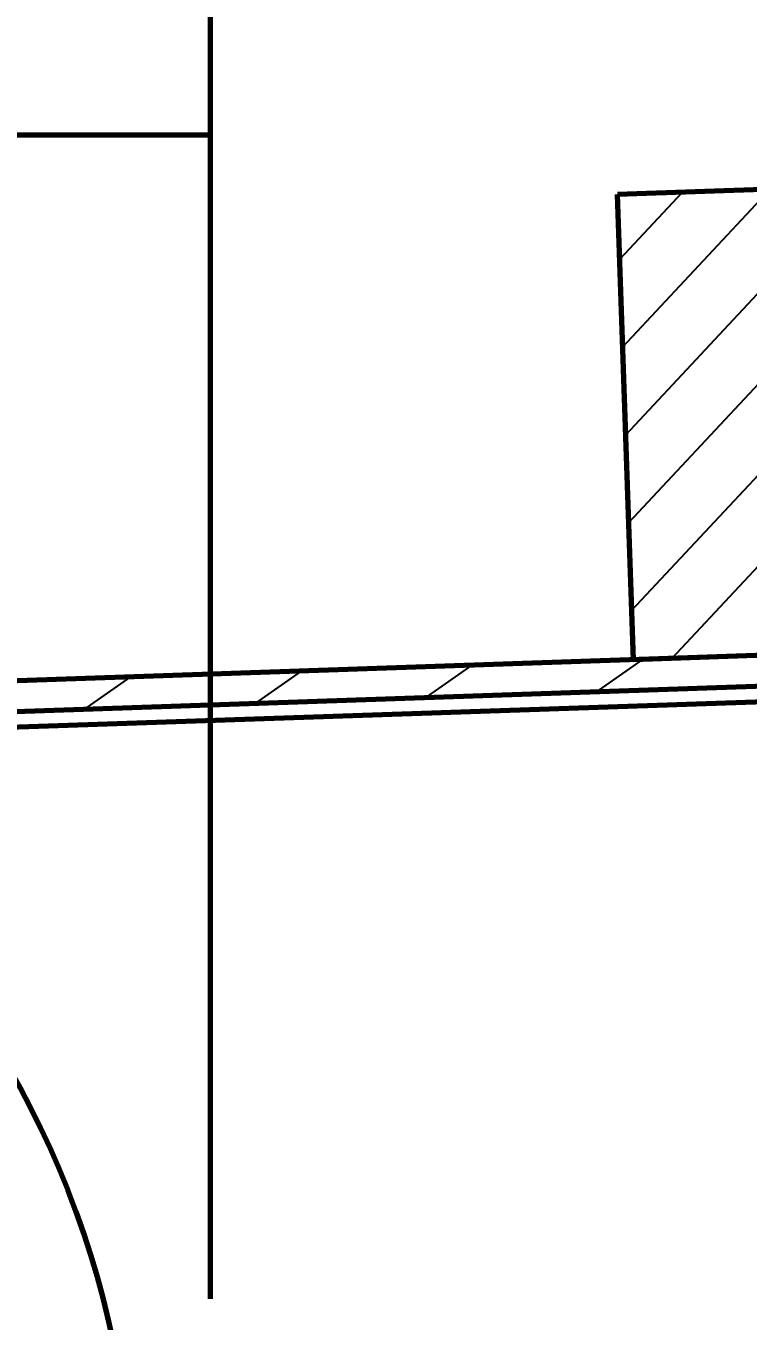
# Model space of a CAD drawing. Header units: millimetres. Extents: x -14850 to 14850, y -10500 to 10500.
# Drawn here: x -8688.04 to -8664.78, y 3921.96 to 3963.69 of the extents above; entities that cross this region are included whole.
import ezdxf

# ---------------------------------------------------------------- set-up
doc = ezdxf.new("R2010")
doc.units = ezdxf.units.MM
for name, color, linetype, lineweight in [('CAXA0', 7, 'Continuous', 70), ('CAXA4', 3, 'Continuous', 25), ('CAXA5', 4, 'Continuous', 25)]:
    doc.layers.add(name, color=color, linetype=linetype, lineweight=lineweight)
doc.styles.add('标准', font='', dxfattribs={"width": 0.667})
doc.styles.get('标准').set_extended_font_data('NSimSun')
doc.dimstyles.new('标准', dxfattribs={"dimscale": 50, "dimtxt": 3.5, "dimasz": 3, "dimexe": 2, "dimexo": 0, "dimtad": 1, "dimdec": 1, "dimzin": 12, "dimdsep": 46, "dimtxsty": '标准', "dimcen": 0, "dimdle": 4, "dimaunit": 1, "dimazin": 2, "dimtfac": 1, "dimtdec": 3, "dimtmove": 0, "dimatfit": 3, "dimfxl": 0, "dimtolj": 1, "dimtzin": 0, "dimarcsym": 0})

# ---------------------------------------------------------------- blocks, each defined once
blk = doc.blocks.new('CAXBLOCK106')
at = {"layer": 'CAXA0', "color": 0, "linetype": 'Continuous', "lineweight": 25}
for p, q in [((-8668.911, 3956.168), (-8666.892, 3958.33)), ((-8668.814, 3953.341), (-8664.065, 3958.427)), ((-8668.717, 3950.515), (-8663.891, 3955.683)), ((-8668.62, 3947.688), (-8663.794, 3952.856)), ((-8668.524, 3944.861), (-8663.698, 3950.029)), ((-8637.635, 3948.635), (-8636.969, 3949.348)), ((-8637.538, 3945.808), (-8634.142, 3949.445)), ((-8636.142, 3944.373), (-8631.315, 3949.541)), ((-8633.315, 3944.47), (-8628.658, 3949.457)), ((-8653.102, 3943.793), (-8648.276, 3948.961)), ((-8650.275, 3943.89), (-8645.449, 3949.058)), ((-8664.409, 3943.406), (-8659.583, 3948.574)), ((-8661.583, 3943.503), (-8656.756, 3948.671)), ((-8658.756, 3943.6), (-8653.93, 3948.768)), ((-8655.929, 3943.696), (-8651.103, 3948.864)), ((-8667.236, 3943.309), (-8662.41, 3948.477)), ((-8647.449, 3943.986), (-8644.585, 3947.053)), ((-8630.488, 3944.567), (-8628.561, 3946.63)), ((-8644.622, 3944.083), (-8644.488, 3944.227))]:
    blk.add_line(p, q, dxfattribs=at)
blk = doc.blocks.new('CAXBLOCK104', base_point=(-8668.469, 3943.267))
at = {"layer": 'CAXA0', "linetype": 'Continuous', "lineweight": 70}
for p, q in [((-8663.985, 3958.429), (-8668.982, 3958.258)), ((-8668.469, 3943.267), (-8668.982, 3958.258)), ((-8628.493, 3944.635), (-8668.469, 3943.267))]:
    blk.add_line(p, q, dxfattribs=at)
at = {"layer": 'CAXA5'}
blk.add_blockref('CAXBLOCK106', (0, 0), dxfattribs=at)
blk = doc.blocks.new('CAXBLOCK124', base_point=(-8714.606, 3915.173))
at = {"layer": 'CAXA0'}
for p, q in [((-8628.493, 3944.635), (-8688.623, 3942.578)), ((-8628.458, 3943.636), (-8688.693, 3941.575))]:
    blk.add_line(p, q, dxfattribs=at)
blk = doc.blocks.new('CAXBLOCK125')
at = {"layer": 'CAXA0', "color": 0, "linetype": 'Continuous', "lineweight": 25}
for p, q in [((-8675.168, 3942.037), (-8673.666, 3943.089)), ((-8669.669, 3942.226), (-8668.167, 3943.278)), ((-8686.166, 3941.661), (-8684.664, 3942.713)), ((-8680.667, 3941.849), (-8679.165, 3942.901))]:
    blk.add_line(p, q, dxfattribs=at)
blk = doc.blocks.new('CAXBLOCK103', base_point=(-8714.606, 3915.173))
at = {"layer": 'CAXA0', "linetype": 'Continuous', "lineweight": 70}
blk.add_line((-8628.441, 3943.136), (-8710.168, 3940.34), dxfattribs=at)
at = {"layer": 'CAXA0'}
for name, p in [('CAXBLOCK104', (-8668.469, 3943.267)), ('CAXBLOCK124', (-8714.606, 3915.173))]:
    blk.add_blockref(name, p, dxfattribs=at)
at = {"layer": 'CAXA5'}
blk.add_blockref('CAXBLOCK125', (0, 0), dxfattribs=at)
blk = doc.blocks.new('*D869')
at = {"layer": 'CAXA4', "linetype": 'Continuous', "lineweight": 25}
for points in [[(-11382.378, 8429.331), (-11232.378, 8448.081), (-11232.378, 8410.581)], [(657.622, 8429.331), (507.622, 8448.081), (507.622, 8410.581)]]:
    blk.add_hatch(color=0, dxfattribs=at).paths.add_polyline_path(points, flags=0)
at = {"layer": 'CAXA4', "color": 0, "linetype": 'Continuous', "lineweight": 25}
for p, q in [((-11382.378, 3016.673), (-11382.378, 8529.331)), ((657.622, 3326.673), (657.622, 8529.331)), ((657.622, 8429.331), (-11382.378, 8429.331))]:
    blk.add_line(p, q, dxfattribs=at)
at = {"layer": 'CAXA4', "color": 0, "linetype": 'Continuous', "lineweight": 25, "insert": (-5597.269, 8700.331), "char_height": 175, "attachment_point": 1, "style": '标准'}
blk.add_mtext('\\fNSimSun|b0|i0|p34;12040', dxfattribs=at)

msp = doc.modelspace()

# ---------------------------------------------------------------- linework, layer by layer
at = {"layer": 'CAXA0'}
for p, q in [((-8682.106, 3972.173), (-8682.106, 3922.673)), ((-8694.606, 3960.173), (-8682.106, 3960.173))]:
    msp.add_line(p, q, dxfattribs=at)
msp.add_circle((-8714.606, 3915.173), 30, dxfattribs=at)

# ---------------------------------------------------------------- block references
msp.add_blockref('CAXBLOCK103', (-8714.606, 3915.173), dxfattribs=at)

# ---------------------------------------------------------------- dimensions: what is measured, and where the dimension line sits
at = {"layer": 'CAXA4'}
dim = msp.add_linear_dim(base=(-5362.378, 8429.331), p1=(657.622, 3326.673), p2=(-11382.378, 3016.673), text='\\fNSimSun;12040', dimstyle='标准', dxfattribs=at)
dim.commit()
dim.dimension.update_dxf_attribs({"geometry": '*D869', "text_midpoint": (-5362.378, 8580.456)})

doc.saveas('drawing.dxf')
